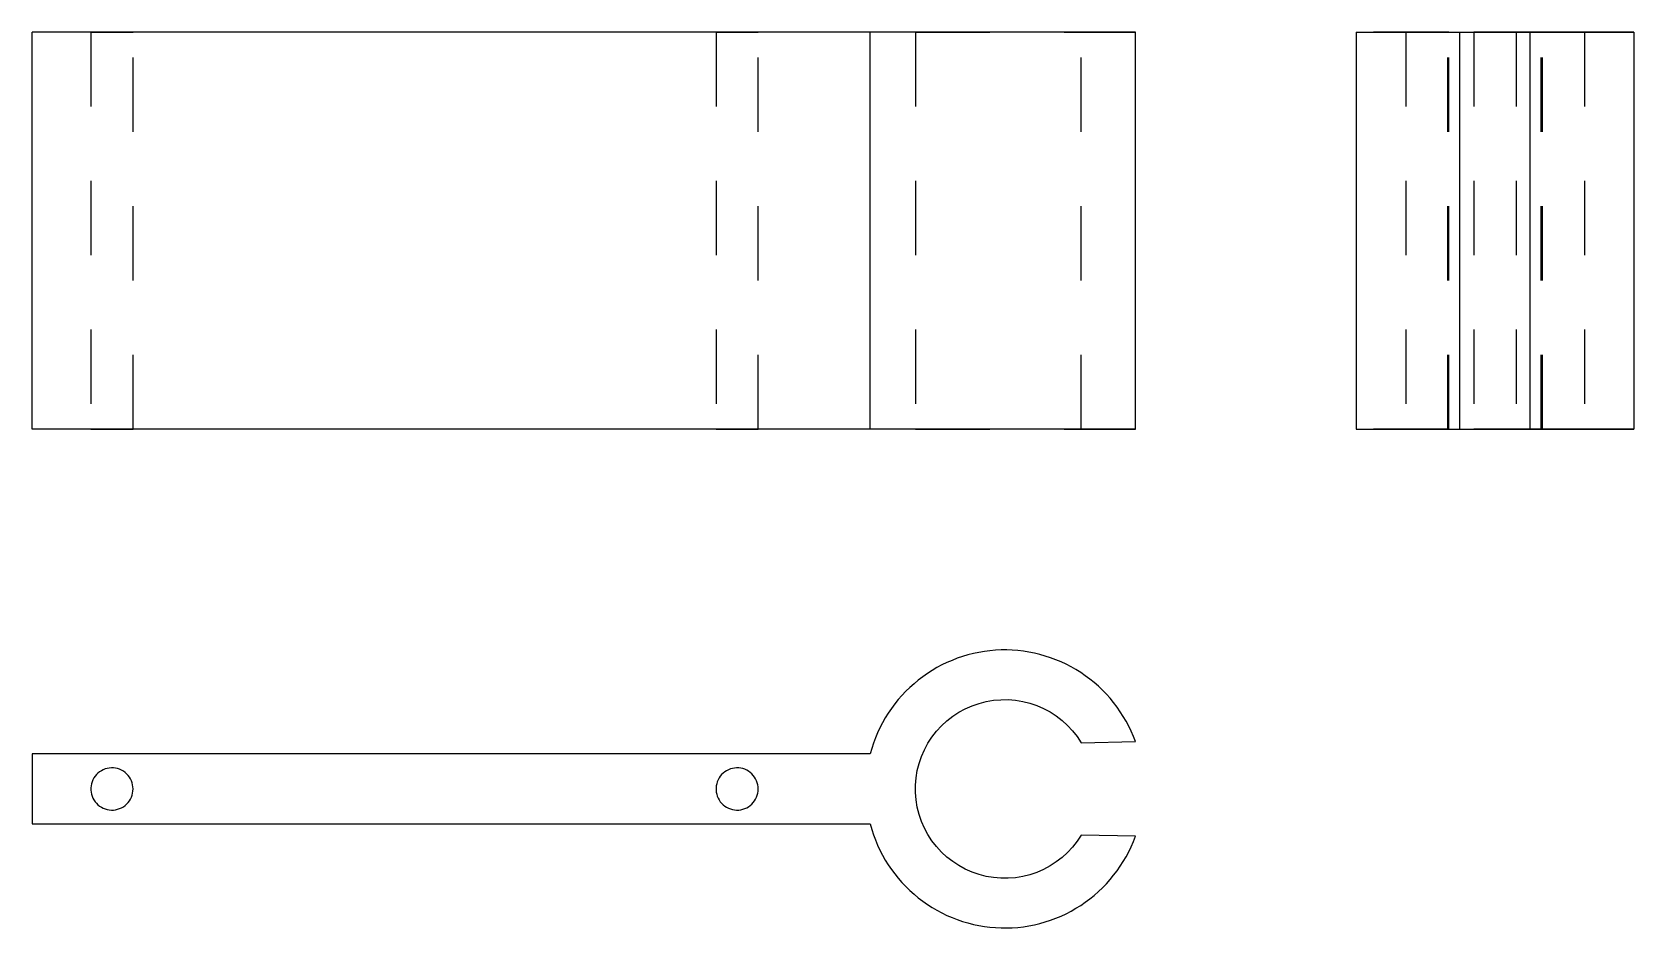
# Model space of a CAD drawing. Extents: x 0 to 2.16, y 0 to 1.2.
import ezdxf

# ---------------------------------------------------------------- set-up
doc = ezdxf.new("R2010")
doc.units = 0
doc.linetypes.add('HIDDEN', pattern=[0.074223, 0.049507, -0.024716])
for name, color, linetype in [('FRONT', 7, 'CONTINUOUS'), ('FRONT_HID', 7, 'HIDDEN'), ('LEFT', 7, 'CONTINUOUS'), ('LEFT_HID', 7, 'HIDDEN'), ('TOP', 7, 'CONTINUOUS')]:
    doc.layers.add(name, color=color, linetype=linetype)

msp = doc.modelspace()

# ---------------------------------------------------------------- linework, layer by layer
at = {"layer": 'FRONT'}
for p, q in [((1.127772, 1.204929), (0, 1.204929)), ((0, 0.670769), (0, 1.204929)), ((1.127772, 0.670769), (1.127772, 1.204929)), ((1.48447, 1.204929), (1.127772, 1.204929)), ((1.48447, 0.670769), (1.48447, 1.204929)), ((1.127772, 0.670769), (0, 0.670769)), ((1.48447, 0.670769), (1.127772, 0.670769))]:
    msp.add_line(p, q, dxfattribs=at)
at = {"layer": 'FRONT_HID', "linetype": 'HIDDEN'}
for p, q in [((0.135849, 1.204929), (0.079068, 1.204929)), ((0.079068, 1.204929), (0.135849, 1.204929)), ((0.079068, 1.204929), (0.079068, 0.670769)), ((0.135849, 0.670769), (0.135849, 1.204929)), ((0.977046, 1.204929), (0.920265, 1.204929)), ((0.920265, 1.204929), (0.977046, 1.204929)), ((0.920265, 1.204929), (0.920265, 0.670769)), ((0.977046, 0.670769), (0.977046, 1.204929)), ((1.411604, 1.204929), (1.188507, 1.204929)), ((1.188507, 1.204929), (1.411604, 1.204929)), ((1.188507, 1.204929), (1.188507, 0.670769)), ((1.48447, 1.204929), (1.411604, 1.204929)), ((1.411604, 0.670769), (1.411604, 1.204929)), ((1.411604, 0.670769), (1.411604, 1.204929)), ((1.411604, 1.204929), (1.48447, 1.204929)), ((0.135849, 0.670769), (0.079068, 0.670769)), ((0.079068, 0.670769), (0.135849, 0.670769)), ((0.977046, 0.670769), (0.920265, 0.670769)), ((0.920265, 0.670769), (0.977046, 0.670769)), ((1.411604, 0.670769), (1.188507, 0.670769)), ((1.188507, 0.670769), (1.411604, 0.670769)), ((1.48447, 0.670769), (1.411604, 0.670769)), ((1.411604, 0.670769), (1.48447, 0.670769))]:
    msp.add_line(p, q, dxfattribs=at)
at = {"layer": 'LEFT'}
for p, q in [((1.781364, 1.204929), (1.921199, 1.204929)), ((1.781364, 1.204929), (1.781364, 0.670769)), ((1.921199, 0.670769), (1.921199, 1.204929)), ((1.921199, 1.204929), (2.015442, 1.204929)), ((2.015442, 0.670769), (2.015442, 1.204929)), ((2.015442, 1.204929), (2.155277, 1.204929)), ((2.155277, 1.204929), (2.155277, 0.670769)), ((1.781364, 0.670769), (1.921199, 0.670769)), ((1.921199, 0.670769), (2.015442, 0.670769)), ((2.015442, 0.670769), (2.155277, 0.670769))]:
    msp.add_line(p, q, dxfattribs=at)
at = {"layer": 'LEFT_HID', "linetype": 'HIDDEN'}
for p, q in [((1.904643, 1.204929), (1.781364, 1.204929)), ((2.088506, 1.204929), (1.848134, 1.204929)), ((1.848134, 1.204929), (1.906241, 1.204929)), ((1.848134, 1.204929), (1.848134, 0.670769)), ((1.906241, 1.204929), (1.904643, 1.204929)), ((1.904643, 0.670769), (1.904643, 1.204929)), ((1.906241, 0.670769), (1.906241, 1.204929)), ((1.96832, 1.204929), (1.93993, 1.204929)), ((1.93993, 1.204929), (1.996711, 1.204929)), ((1.96832, 1.204929), (1.93993, 1.204929)), ((1.93993, 1.204929), (1.996711, 1.204929)), ((1.93993, 1.204929), (1.93993, 0.670769)), ((1.93993, 1.204929), (1.93993, 0.670769)), ((1.996711, 1.204929), (1.96832, 1.204929)), ((1.996711, 1.204929), (1.96832, 1.204929)), ((1.996711, 1.204929), (1.996711, 0.670769)), ((1.996711, 1.204929), (1.996711, 0.670769)), ((2.031998, 1.204929), (2.0304, 1.204929)), ((2.0304, 0.670769), (2.0304, 1.204929)), ((2.0304, 1.204929), (2.088506, 1.204929)), ((2.031998, 0.670769), (2.031998, 1.204929)), ((2.155277, 1.204929), (2.031998, 1.204929)), ((2.088506, 1.204929), (2.088506, 0.670769)), ((1.904643, 0.670769), (1.781364, 0.670769)), ((2.088506, 0.670769), (1.848134, 0.670769)), ((1.848134, 0.670769), (1.906241, 0.670769)), ((1.906241, 0.670769), (1.904643, 0.670769)), ((1.96832, 0.670769), (1.93993, 0.670769)), ((1.93993, 0.670769), (1.996711, 0.670769)), ((1.96832, 0.670769), (1.93993, 0.670769)), ((1.93993, 0.670769), (1.996711, 0.670769)), ((1.996711, 0.670769), (1.96832, 0.670769)), ((1.996711, 0.670769), (1.96832, 0.670769)), ((2.031998, 0.670769), (2.0304, 0.670769)), ((2.0304, 0.670769), (2.088506, 0.670769)), ((2.155277, 0.670769), (2.031998, 0.670769))]:
    msp.add_line(p, q, dxfattribs=at)
at = {"layer": 'TOP'}
for p, q in [((1.259175, 0.367217), (1.251951, 0.365075)), ((1.266479, 0.369066), (1.259175, 0.367217)), ((1.273853, 0.370619), (1.266479, 0.369066)), ((1.281282, 0.371873), (1.273853, 0.370619)), ((1.288756, 0.372828), (1.281282, 0.371873)), ((1.296263, 0.37348), (1.288756, 0.372828)), ((1.30379, 0.373829), (1.296263, 0.37348)), ((1.311324, 0.373875), (1.30379, 0.373829)), ((1.318855, 0.373617), (1.311324, 0.373875)), ((1.326369, 0.373056), (1.318855, 0.373617)), ((1.333854, 0.372193), (1.326369, 0.373056)), ((1.341298, 0.371028), (1.333854, 0.372193)), ((1.34869, 0.369565), (1.341298, 0.371028)), ((1.356016, 0.367805), (1.34869, 0.369565)), ((1.363266, 0.365751), (1.356016, 0.367805)), ((1.210941, 0.346303), (1.204599, 0.342234)), ((1.217442, 0.350112), (1.210941, 0.346303)), ((1.224091, 0.353656), (1.217442, 0.350112)), ((1.230878, 0.35693), (1.224091, 0.353656)), ((1.237791, 0.359927), (1.230878, 0.35693)), ((1.244819, 0.362644), (1.237791, 0.359927)), ((1.251951, 0.365075), (1.244819, 0.362644)), ((1.370427, 0.363407), (1.363266, 0.365751)), ((1.377487, 0.360776), (1.370427, 0.363407)), ((1.384436, 0.357863), (1.377487, 0.360776)), ((1.391262, 0.354672), (1.384436, 0.357863)), ((1.397954, 0.351209), (1.391262, 0.354672)), ((1.4045, 0.347479), (1.397954, 0.351209)), ((1.410891, 0.343488), (1.4045, 0.347479)), ((1.18102, 0.323511), (1.175621, 0.318255)), ((1.186627, 0.328544), (1.18102, 0.323511)), ((1.192432, 0.333348), (1.186627, 0.328544)), ((1.198426, 0.337914), (1.192432, 0.333348)), ((1.204599, 0.342234), (1.198426, 0.337914)), ((1.417117, 0.339243), (1.410891, 0.343488)), ((1.423166, 0.33475), (1.417117, 0.339243)), ((1.429029, 0.330017), (1.423166, 0.33475)), ((1.434696, 0.325052), (1.429029, 0.330017)), ((1.440159, 0.319863), (1.434696, 0.325052)), ((1.165478, 0.307114), (1.160752, 0.301245)), ((1.170437, 0.312787), (1.165478, 0.307114)), ((1.175621, 0.318255), (1.170437, 0.312787)), ((1.264725, 0.298793), (1.274092, 0.302035)), ((1.274092, 0.302035), (1.283695, 0.304495)), ((1.283695, 0.304495), (1.293468, 0.306155)), ((1.293468, 0.306155), (1.303344, 0.307005)), ((1.303344, 0.307005), (1.313257, 0.307037)), ((1.313257, 0.307037), (1.323138, 0.306252)), ((1.323138, 0.306252), (1.332922, 0.304656)), ((1.332922, 0.304656), (1.34254, 0.302259)), ((1.34254, 0.302259), (1.351929, 0.299077)), ((1.445409, 0.314457), (1.440159, 0.319863)), ((1.450436, 0.308845), (1.445409, 0.314457)), ((1.455233, 0.303034), (1.450436, 0.308845)), ((1.459792, 0.297035), (1.455233, 0.303034)), ((1.148045, 0.282566), (1.144322, 0.276015)), ((1.152028, 0.288961), (1.148045, 0.282566)), ((1.156267, 0.295191), (1.152028, 0.288961)), ((1.160752, 0.301245), (1.156267, 0.295191)), ((1.230851, 0.278509), (1.238662, 0.284613)), ((1.238662, 0.284613), (1.24695, 0.290051)), ((1.24695, 0.290051), (1.255657, 0.294789)), ((1.255657, 0.294789), (1.264725, 0.298793)), ((1.351929, 0.299077), (1.361023, 0.295133)), ((1.361023, 0.295133), (1.369761, 0.290453)), ((1.369761, 0.290453), (1.378084, 0.285068)), ((1.378084, 0.285068), (1.385934, 0.279016)), ((1.464106, 0.290857), (1.459792, 0.297035)), ((1.468167, 0.284511), (1.464106, 0.290857)), ((1.471969, 0.278006), (1.468167, 0.284511)), ((1.137683, 0.26249), (1.134777, 0.255538)), ((1.140866, 0.269319), (1.137683, 0.26249)), ((1.144322, 0.276015), (1.140866, 0.269319)), ((1.210789, 0.256649), (1.216867, 0.26448)), ((1.216867, 0.26448), (1.22357, 0.271783)), ((1.22357, 0.271783), (1.230851, 0.278509)), ((1.385934, 0.279016), (1.39326, 0.272337)), ((1.39326, 0.272337), (1.40001, 0.265078)), ((1.40001, 0.265078), (1.406138, 0.257287)), ((1.475506, 0.271352), (1.471969, 0.278006)), ((1.478772, 0.264562), (1.475506, 0.271352)), ((1.481762, 0.257646), (1.478772, 0.264562)), ((1.129818, 0.241311), (1.127772, 0.234059)), ((1.132154, 0.248474), (1.129818, 0.241311)), ((1.134777, 0.255538), (1.132154, 0.248474)), ((1.196695, 0.23054), (1.200669, 0.239621)), ((1.200669, 0.239621), (1.205378, 0.248344)), ((1.205378, 0.248344), (1.210789, 0.256649)), ((1.406138, 0.257287), (1.411604, 0.249017)), ((1.411604, 0.249017), (1.48447, 0.250615)), ((1.48447, 0.250615), (1.481762, 0.257646)), ((1.127772, 0.234059), (0, 0.234059)), ((0, 0.234059), (0, 0.139816)), ((1.191054, 0.211551), (1.193482, 0.221162)), ((1.193482, 0.221162), (1.196695, 0.23054)), ((0.08078, 0.196648), (0.079946, 0.193943)), ((0.081879, 0.199256), (0.08078, 0.196648)), ((0.083233, 0.201741), (0.081879, 0.199256)), ((0.084827, 0.20408), (0.083233, 0.201741)), ((0.086646, 0.206248), (0.084827, 0.20408)), ((0.088673, 0.208224), (0.086646, 0.206248)), ((0.090885, 0.209989), (0.088673, 0.208224)), ((0.093263, 0.211524), (0.090885, 0.209989)), ((0.095782, 0.212816), (0.093263, 0.211524)), ((0.098416, 0.21385), (0.095782, 0.212816)), ((0.101141, 0.214616), (0.098416, 0.21385)), ((0.103928, 0.215108), (0.101141, 0.214616)), ((0.10675, 0.215319), (0.103928, 0.215108)), ((0.10958, 0.215249), (0.10675, 0.215319)), ((0.112388, 0.214897), (0.10958, 0.215249)), ((0.115147, 0.214267), (0.112388, 0.214897)), ((0.11783, 0.213365), (0.115147, 0.214267)), ((0.12041, 0.212201), (0.11783, 0.213365)), ((0.122861, 0.210786), (0.12041, 0.212201)), ((0.125159, 0.209134), (0.122861, 0.210786)), ((0.127281, 0.207261), (0.125159, 0.209134)), ((0.129206, 0.205187), (0.127281, 0.207261)), ((0.130915, 0.20293), (0.129206, 0.205187)), ((0.132391, 0.200515), (0.130915, 0.20293)), ((0.133619, 0.197965), (0.132391, 0.200515)), ((0.134587, 0.195306), (0.133619, 0.197965)), ((0.135286, 0.192563), (0.134587, 0.195306)), ((0.921977, 0.196648), (0.921143, 0.193943)), ((0.923077, 0.199256), (0.921977, 0.196648)), ((0.92443, 0.201741), (0.923077, 0.199256)), ((0.926024, 0.20408), (0.92443, 0.201741)), ((0.927844, 0.206248), (0.926024, 0.20408)), ((0.92987, 0.208224), (0.927844, 0.206248)), ((0.932083, 0.209989), (0.92987, 0.208224)), ((0.93446, 0.211524), (0.932083, 0.209989)), ((0.936979, 0.212816), (0.93446, 0.211524)), ((0.939613, 0.21385), (0.936979, 0.212816)), ((0.942338, 0.214616), (0.939613, 0.21385)), ((0.945125, 0.215108), (0.942338, 0.214616)), ((0.947948, 0.215319), (0.945125, 0.215108)), ((0.950777, 0.215249), (0.947948, 0.215319)), ((0.953585, 0.214897), (0.950777, 0.215249)), ((0.956345, 0.214267), (0.953585, 0.214897)), ((0.959028, 0.213365), (0.956345, 0.214267)), ((0.961607, 0.212201), (0.959028, 0.213365)), ((0.964059, 0.210786), (0.961607, 0.212201)), ((0.966357, 0.209134), (0.964059, 0.210786)), ((0.968479, 0.207261), (0.966357, 0.209134)), ((0.970404, 0.205187), (0.968479, 0.207261)), ((0.972113, 0.20293), (0.970404, 0.205187)), ((0.973588, 0.200515), (0.972113, 0.20293)), ((0.974816, 0.197965), (0.973588, 0.200515)), ((0.975784, 0.195306), (0.974816, 0.197965)), ((0.976483, 0.192563), (0.975784, 0.195306)), ((1.188609, 0.191894), (1.189426, 0.201773)), ((1.189426, 0.201773), (1.191054, 0.211551)), ((0.079385, 0.191169), (0.079103, 0.188353)), ((0.079103, 0.188353), (0.079103, 0.185522)), ((0.079103, 0.185522), (0.079385, 0.182706)), ((0.079946, 0.193943), (0.079385, 0.191169)), ((0.079385, 0.182706), (0.079946, 0.179932)), ((0.079946, 0.179932), (0.08078, 0.177227)), ((0.08078, 0.177227), (0.081879, 0.174619)), ((0.081879, 0.174619), (0.083233, 0.172134)), ((0.130915, 0.170945), (0.132391, 0.17336)), ((0.132391, 0.17336), (0.133619, 0.17591)), ((0.133619, 0.17591), (0.134587, 0.178569)), ((0.134587, 0.178569), (0.135286, 0.181312)), ((0.135707, 0.189764), (0.135286, 0.192563)), ((0.135286, 0.181312), (0.135707, 0.184111)), ((0.135849, 0.186938), (0.135707, 0.189764)), ((0.135707, 0.184111), (0.135849, 0.186938)), ((0.920582, 0.191169), (0.9203, 0.188353)), ((0.9203, 0.188353), (0.9203, 0.185522)), ((0.9203, 0.185522), (0.920582, 0.182706)), ((0.921143, 0.193943), (0.920582, 0.191169)), ((0.920582, 0.182706), (0.921143, 0.179932)), ((0.921143, 0.179932), (0.921977, 0.177227)), ((0.921977, 0.177227), (0.923077, 0.174619)), ((0.923077, 0.174619), (0.92443, 0.172134)), ((0.972113, 0.170945), (0.973588, 0.17336)), ((0.973588, 0.17336), (0.974816, 0.17591)), ((0.974816, 0.17591), (0.975784, 0.178569)), ((0.975784, 0.178569), (0.976483, 0.181312)), ((0.976905, 0.189764), (0.976483, 0.192563)), ((0.976483, 0.181312), (0.976905, 0.184111)), ((0.977046, 0.186938), (0.976905, 0.189764)), ((0.976905, 0.184111), (0.977046, 0.186938)), ((1.188609, 0.181981), (1.188609, 0.191894)), ((1.189426, 0.172102), (1.188609, 0.181981)), ((0.083233, 0.172134), (0.084827, 0.169795)), ((0.084827, 0.169795), (0.086646, 0.167627)), ((0.086646, 0.167627), (0.088673, 0.165651)), ((0.088673, 0.165651), (0.090885, 0.163886)), ((0.090885, 0.163886), (0.093263, 0.162351)), ((0.093263, 0.162351), (0.095782, 0.16106)), ((0.095782, 0.16106), (0.098416, 0.160026)), ((0.098416, 0.160026), (0.101141, 0.159259)), ((0.101141, 0.159259), (0.103928, 0.158767)), ((0.103928, 0.158767), (0.10675, 0.158556)), ((0.10675, 0.158556), (0.10958, 0.158627)), ((0.10958, 0.158627), (0.112388, 0.158978)), ((0.112388, 0.158978), (0.115147, 0.159608)), ((0.115147, 0.159608), (0.11783, 0.16051)), ((0.11783, 0.16051), (0.12041, 0.161674)), ((0.12041, 0.161674), (0.122861, 0.163089)), ((0.122861, 0.163089), (0.125159, 0.164741)), ((0.125159, 0.164741), (0.127281, 0.166614)), ((0.127281, 0.166614), (0.129206, 0.168689)), ((0.129206, 0.168689), (0.130915, 0.170945)), ((0.92443, 0.172134), (0.926024, 0.169795)), ((0.926024, 0.169795), (0.927844, 0.167627)), ((0.927844, 0.167627), (0.92987, 0.165651)), ((0.92987, 0.165651), (0.932083, 0.163886)), ((0.932083, 0.163886), (0.93446, 0.162351)), ((0.93446, 0.162351), (0.936979, 0.16106)), ((0.936979, 0.16106), (0.939613, 0.160026)), ((0.939613, 0.160026), (0.942338, 0.159259)), ((0.942338, 0.159259), (0.945125, 0.158767)), ((0.945125, 0.158767), (0.947948, 0.158556)), ((0.947948, 0.158556), (0.950777, 0.158627)), ((0.950777, 0.158627), (0.953585, 0.158978)), ((0.953585, 0.158978), (0.956345, 0.159608)), ((0.956345, 0.159608), (0.959028, 0.16051)), ((0.959028, 0.16051), (0.961607, 0.161674)), ((0.961607, 0.161674), (0.964059, 0.163089)), ((0.964059, 0.163089), (0.966357, 0.164741)), ((0.966357, 0.164741), (0.968479, 0.166614)), ((0.968479, 0.166614), (0.970404, 0.168689)), ((0.970404, 0.168689), (0.972113, 0.170945)), ((1.191054, 0.162324), (1.189426, 0.172102)), ((1.193482, 0.152713), (1.191054, 0.162324)), ((1.196695, 0.143336), (1.193482, 0.152713)), ((0, 0.139816), (1.127772, 0.139816)), ((1.127772, 0.139816), (1.129818, 0.132565)), ((1.129818, 0.132565), (1.132154, 0.125401)), ((1.200669, 0.134254), (1.196695, 0.143336)), ((1.205378, 0.125532), (1.200669, 0.134254)), ((1.132154, 0.125401), (1.134777, 0.118338)), ((1.134777, 0.118338), (1.137683, 0.111385)), ((1.137683, 0.111385), (1.140866, 0.104556)), ((1.210789, 0.117226), (1.205378, 0.125532)), ((1.216867, 0.109396), (1.210789, 0.117226)), ((1.22357, 0.102092), (1.216867, 0.109396)), ((1.40001, 0.108797), (1.39326, 0.101538)), ((1.406138, 0.116588), (1.40001, 0.108797)), ((1.411604, 0.124858), (1.406138, 0.116588)), ((1.48447, 0.12326), (1.411604, 0.124858)), ((1.475506, 0.102523), (1.478772, 0.109313)), ((1.478772, 0.109313), (1.481762, 0.116229)), ((1.481762, 0.116229), (1.48447, 0.12326)), ((1.140866, 0.104556), (1.144322, 0.09786)), ((1.144322, 0.09786), (1.148045, 0.091309)), ((1.148045, 0.091309), (1.152028, 0.084914)), ((1.230851, 0.095366), (1.22357, 0.102092)), ((1.238662, 0.089263), (1.230851, 0.095366)), ((1.24695, 0.083824), (1.238662, 0.089263)), ((1.378084, 0.088807), (1.369761, 0.083423)), ((1.385934, 0.094859), (1.378084, 0.088807)), ((1.39326, 0.101538), (1.385934, 0.094859)), ((1.464106, 0.083018), (1.468167, 0.089364)), ((1.468167, 0.089364), (1.471969, 0.09587)), ((1.471969, 0.09587), (1.475506, 0.102523)), ((1.152028, 0.084914), (1.156267, 0.078684)), ((1.156267, 0.078684), (1.160752, 0.07263)), ((1.160752, 0.07263), (1.165478, 0.066762)), ((1.165478, 0.066762), (1.170437, 0.061088)), ((1.255657, 0.079086), (1.24695, 0.083824)), ((1.264725, 0.075083), (1.255657, 0.079086)), ((1.274092, 0.07184), (1.264725, 0.075083)), ((1.283695, 0.06938), (1.274092, 0.07184)), ((1.293468, 0.06772), (1.283695, 0.06938)), ((1.303344, 0.066871), (1.293468, 0.06772)), ((1.313257, 0.066838), (1.303344, 0.066871)), ((1.323138, 0.067623), (1.313257, 0.066838)), ((1.332922, 0.069219), (1.323138, 0.067623)), ((1.34254, 0.071616), (1.332922, 0.069219)), ((1.351929, 0.074798), (1.34254, 0.071616)), ((1.361023, 0.078742), (1.351929, 0.074798)), ((1.369761, 0.083423), (1.361023, 0.078742)), ((1.445409, 0.059418), (1.450436, 0.06503)), ((1.450436, 0.06503), (1.455233, 0.070841)), ((1.455233, 0.070841), (1.459792, 0.07684)), ((1.459792, 0.07684), (1.464106, 0.083018)), ((1.170437, 0.061088), (1.175621, 0.05562)), ((1.175621, 0.05562), (1.18102, 0.050364)), ((1.18102, 0.050364), (1.186627, 0.045331)), ((1.186627, 0.045331), (1.192432, 0.040527)), ((1.423166, 0.039125), (1.429029, 0.043858)), ((1.429029, 0.043858), (1.434696, 0.048823)), ((1.434696, 0.048823), (1.440159, 0.054012)), ((1.440159, 0.054012), (1.445409, 0.059418)), ((1.192432, 0.040527), (1.198426, 0.035961)), ((1.198426, 0.035961), (1.204599, 0.031641)), ((1.204599, 0.031641), (1.210941, 0.027572)), ((1.210941, 0.027572), (1.217442, 0.023763)), ((1.217442, 0.023763), (1.224091, 0.020219)), ((1.391262, 0.019203), (1.397954, 0.022666)), ((1.397954, 0.022666), (1.4045, 0.026396)), ((1.4045, 0.026396), (1.410891, 0.030387)), ((1.410891, 0.030387), (1.417117, 0.034633)), ((1.417117, 0.034633), (1.423166, 0.039125)), ((1.224091, 0.020219), (1.230878, 0.016945)), ((1.230878, 0.016945), (1.237791, 0.013948)), ((1.237791, 0.013948), (1.244819, 0.011231)), ((1.244819, 0.011231), (1.251951, 0.0088)), ((1.251951, 0.0088), (1.259175, 0.006658)), ((1.259175, 0.006658), (1.266479, 0.00481)), ((1.266479, 0.00481), (1.273853, 0.003256)), ((1.273853, 0.003256), (1.281282, 0.002002)), ((1.281282, 0.002002), (1.288756, 0.001047)), ((1.288756, 0.001047), (1.296263, 0.000395)), ((1.296263, 0.000395), (1.30379, 0.000046)), ((1.30379, 0.000046), (1.311324, 0)), ((1.311324, 0), (1.318855, 0.000258)), ((1.318855, 0.000258), (1.326369, 0.000819)), ((1.326369, 0.000819), (1.333854, 0.001682)), ((1.333854, 0.001682), (1.341298, 0.002847)), ((1.341298, 0.002847), (1.34869, 0.00431)), ((1.34869, 0.00431), (1.356016, 0.00607)), ((1.356016, 0.00607), (1.363266, 0.008124)), ((1.363266, 0.008124), (1.370427, 0.010468)), ((1.370427, 0.010468), (1.377487, 0.013099)), ((1.377487, 0.013099), (1.384436, 0.016012)), ((1.384436, 0.016012), (1.391262, 0.019203))]:
    msp.add_line(p, q, dxfattribs=at)

doc.saveas('drawing.dxf')
